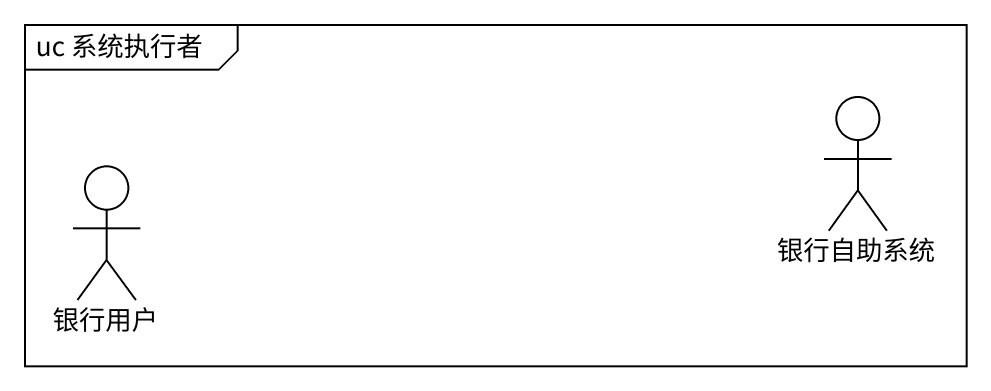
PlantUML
@startuml
mainframe uc 系统执行者
actor 银行自助系统
actor 银行用户
@enduml
